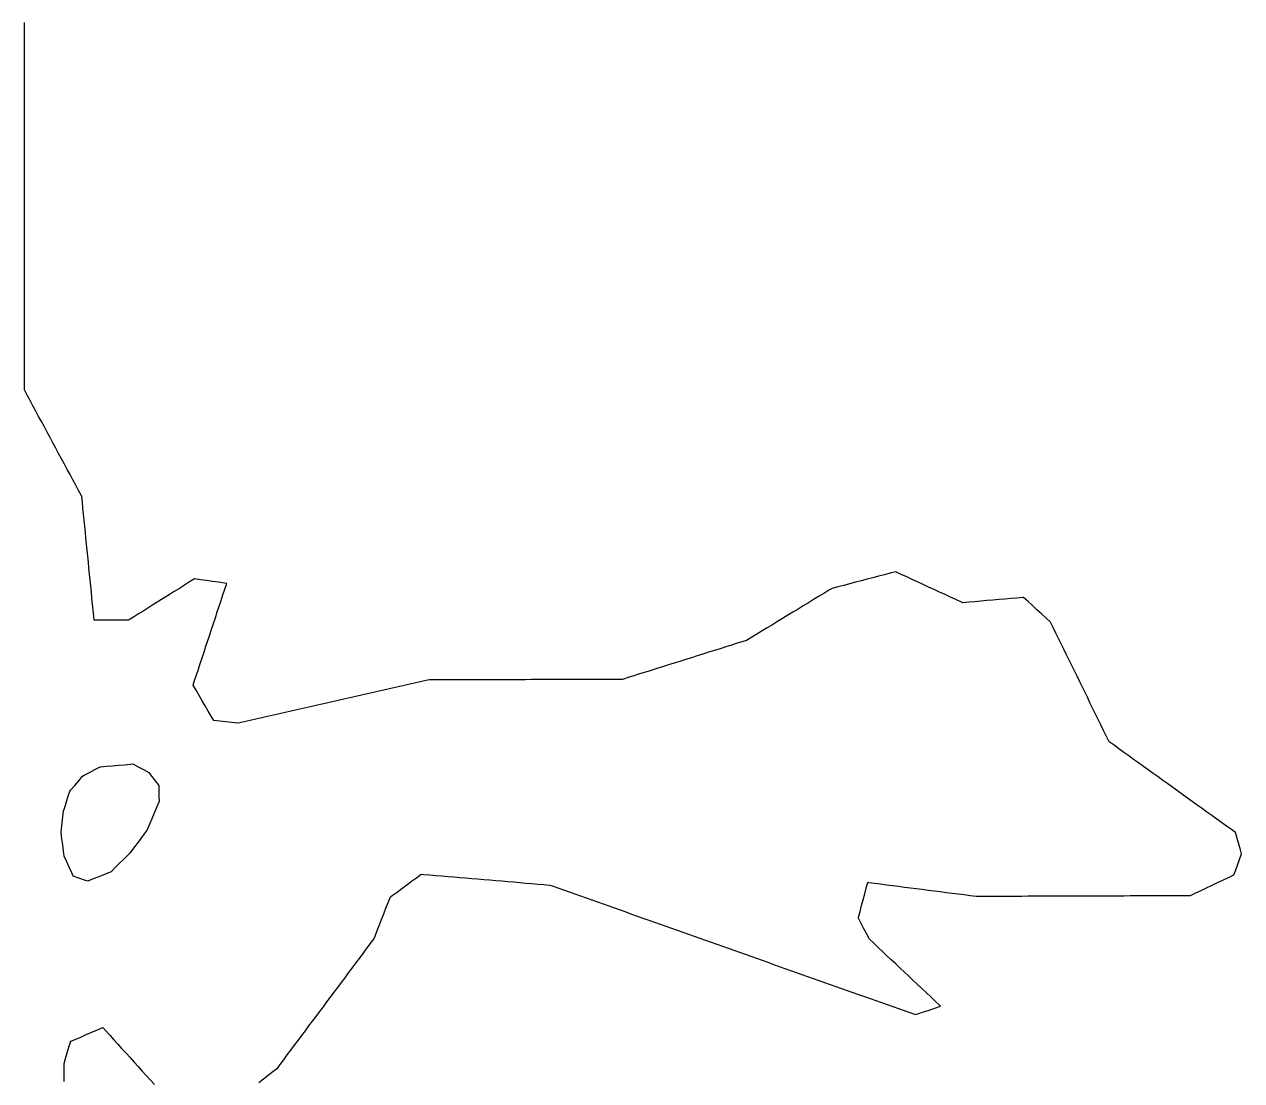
# Model space of a CAD drawing. Header units: millimetres. Extents: x 0 to 2762, y 6 to 2482.
# Drawn here: x 843.3 to 1045.5, y 2071.4 to 2246.8 of the extents above; entities that cross this region are included whole.
import ezdxf

# ---------------------------------------------------------------- set-up
doc = ezdxf.new("R2010")
doc.units = ezdxf.units.MM
for name, color, linetype in [('ALL_HOLES', 1, 'Continuous'), ('ALL_ISLANDS', 7, 'Continuous'), ('OUTLINE_ISLAND_01', 7, 'Continuous'), ('OUTLINE_ISLAND_01_HOLE_144', 1, 'Continuous')]:
    doc.layers.add(name, color=color, linetype=linetype)

msp = doc.modelspace()

# ---------------------------------------------------------------- linework, layer by layer
at = {"layer": 'ALL_HOLES'}
msp.add_lwpolyline([(861.3421, 2123.9607), (862.2259, 2123.4928), (863.1097, 2123.025), (863.9935, 2122.5571), (864.4611, 2121.9465), (865.0691, 2121.1526), (865.6771, 2120.3586), (865.6831, 2119.6878), (865.6919, 2118.6878), (865.7008, 2117.6879), (865.6815, 2117.6415), (865.2966, 2116.7185), (864.9117, 2115.7956), (864.5268, 2114.8726), (864.1419, 2113.9497), (863.757, 2113.0267), (863.2566, 2112.3578), (862.6576, 2111.557), (862.0586, 2110.7562), (861.4597, 2109.9555), (860.8607, 2109.1547), (860.5749, 2108.8726), (859.8633, 2108.17), (859.1517, 2107.4674), (858.4401, 2106.7649), (857.7285, 2106.0623), (857.5646, 2105.9952), (856.6392, 2105.616), (855.7139, 2105.2369), (854.7885, 2104.8578), (853.8632, 2104.4786), (853.3455, 2104.6667), (852.4056, 2105.0083), (851.4658, 2105.3498), (851.2101, 2105.8998), (850.7887, 2106.8067), (850.3673, 2107.7136), (849.9458, 2108.6204), (849.8298, 2109.5524), (849.7063, 2110.5448), (849.5828, 2111.5371), (849.4593, 2112.5295), (849.5302, 2113.1776), (849.6391, 2114.1717), (849.748, 2115.1658), (849.8569, 2116.1598), (849.9824, 2116.5587), (850.2826, 2117.5126), (850.5828, 2118.4665), (850.8829, 2119.4204), (851.0705, 2119.6419), (851.7168, 2120.4051), (852.363, 2121.1682), (853.0092, 2121.9314), (853.2929, 2122.083), (854.1749, 2122.5543), (855.0569, 2123.0256), (855.9389, 2123.4969), (855.9545, 2123.4982), (856.9509, 2123.5837), (857.9472, 2123.6693), (858.9435, 2123.7548), (859.9399, 2123.8403), (860.9362, 2123.9259)], close=True, dxfattribs=at)
at = {"layer": 'ALL_ISLANDS'}
for points in [[(882.2524, 2071.0778), (883.0439, 2071.689), (883.8354, 2072.3002), (884.6269, 2072.9114), (885.4184, 2073.5226), (885.806, 2074.0411), (886.4049, 2074.842), (887.0037, 2075.6429), (887.6025, 2076.4438), (888.2013, 2077.2446), (888.8001, 2078.0455), (889.3989, 2078.8464), (889.9977, 2079.6473), (890.5965, 2080.4482), (891.1953, 2081.2491), (891.7941, 2082.05), (892.3929, 2082.8509), (892.9917, 2083.6518), (893.5906, 2084.4527), (894.1894, 2085.2536), (894.7882, 2086.0545), (895.387, 2086.8554), (895.9858, 2087.6562), (896.5846, 2088.4571), (897.1834, 2089.258), (897.7822, 2090.0589), (898.381, 2090.8598), (898.9798, 2091.6607), (899.5786, 2092.4616), (900.1774, 2093.2625), (900.7763, 2094.0634), (901.3751, 2094.8643), (901.5691, 2095.3611), (901.9329, 2096.2925), (902.2967, 2097.224), (902.6605, 2098.1555), (903.0243, 2099.087), (903.3881, 2100.0184), (903.7519, 2100.9499), (904.1157, 2101.8814), (904.4205, 2102.1049), (905.227, 2102.6962), (906.0335, 2103.2874), (906.8399, 2103.8787), (907.6464, 2104.47), (908.4529, 2105.0612), (909.2594, 2105.6525), (909.6904, 2105.6162), (910.6869, 2105.5324), (911.6834, 2105.4485), (912.6799, 2105.3646), (913.6763, 2105.2808), (914.6728, 2105.1969), (915.6693, 2105.113), (916.6658, 2105.0292), (917.6622, 2104.9453), (918.6587, 2104.8614), (919.6552, 2104.7776), (920.6517, 2104.6937), (921.6482, 2104.6098), (922.6446, 2104.526), (923.6411, 2104.4421), (924.6376, 2104.3582), (925.6341, 2104.2744), (926.6305, 2104.1905), (927.627, 2104.1066), (928.6235, 2104.0228), (929.62, 2103.9389), (930.6164, 2103.855), (930.9909, 2103.7222), (931.9334, 2103.3879), (932.8759, 2103.0537), (933.8184, 2102.7194), (934.7609, 2102.3851), (935.7033, 2102.0509), (936.6458, 2101.7166), (937.5883, 2101.3824), (938.5308, 2101.0481), (939.4733, 2100.7138), (940.4157, 2100.3796), (941.3582, 2100.0453), (942.3007, 2099.7111), (943.2432, 2099.3768), (944.1857, 2099.0425), (945.1281, 2098.7083), (946.0706, 2098.374), (947.0131, 2098.0397), (947.9556, 2097.7055), (948.8981, 2097.3712), (949.8405, 2097.037), (950.783, 2096.7027), (951.7255, 2096.3684), (952.668, 2096.0342), (953.6105, 2095.6999), (954.5529, 2095.3656), (955.4954, 2095.0314), (956.4379, 2094.6971), (957.3804, 2094.3629), (958.3229, 2094.0286), (959.2654, 2093.6943), (960.2078, 2093.3601), (961.1503, 2093.0258), (962.0928, 2092.6916), (963.0353, 2092.3573), (963.9778, 2092.023), (964.9202, 2091.6888), (965.8627, 2091.3545), (966.8052, 2091.0202), (967.7477, 2090.686), (968.6902, 2090.3517), (969.6326, 2090.0175), (970.5751, 2089.6832), (971.5176, 2089.3489), (972.4601, 2089.0147), (973.4026, 2088.6804), (974.345, 2088.3461), (975.2875, 2088.0119), (976.23, 2087.6776), (977.1725, 2087.3434), (978.115, 2087.0091), (979.0574, 2086.6748), (979.9999, 2086.3406), (980.9424, 2086.0063), (981.8849, 2085.6721), (982.8274, 2085.3378), (983.7698, 2085.0035), (984.7123, 2084.6693), (985.6548, 2084.335), (986.5973, 2084.0007), (987.5398, 2083.6665), (988.4822, 2083.3322), (989.4247, 2082.998), (990.3672, 2082.6637), (991.3097, 2082.3294), (991.7105, 2082.4645), (992.6581, 2082.7838), (993.6058, 2083.1031), (994.5534, 2083.4224), (995.5011, 2083.7417), (995.3257, 2083.9065), (994.5969, 2084.5912), (993.8682, 2085.276), (993.1394, 2085.9607), (992.4106, 2086.6455), (991.6818, 2087.3302), (990.9531, 2088.015), (990.2243, 2088.6997), (989.4955, 2089.3845), (988.7667, 2090.0692), (988.0379, 2090.754), (987.3092, 2091.4387), (986.5804, 2092.1235), (985.8516, 2092.8082), (985.1228, 2093.493), (984.3941, 2094.1778), (983.6653, 2094.8625), (983.2273, 2095.6966), (982.7624, 2096.5819), (982.2976, 2097.4673), (981.8327, 2098.3527), (981.872, 2098.5019), (982.1268, 2099.4689), (982.3815, 2100.4359), (982.6363, 2101.4029), (982.8911, 2102.3699), (983.1458, 2103.3369), (983.4006, 2104.3039), (983.5265, 2104.2878), (984.5184, 2104.161), (985.5104, 2104.0342), (986.5023, 2103.9074), (987.4942, 2103.7807), (988.4861, 2103.6539), (989.4781, 2103.5271), (990.47, 2103.4003), (991.4619, 2103.2735), (992.4539, 2103.1467), (993.4458, 2103.0199), (994.4377, 2102.8932), (995.4297, 2102.7664), (996.4216, 2102.6396), (997.4135, 2102.5128), (998.4055, 2102.386), (999.3974, 2102.2592), (1000.3893, 2102.1325), (1001.3812, 2102.0057), (1001.9957, 2102.0077), (1002.9957, 2102.0111), (1003.9957, 2102.0144), (1004.9957, 2102.0177), (1005.9957, 2102.0211), (1006.9957, 2102.0244), (1007.9957, 2102.0278), (1008.9956, 2102.0311), (1009.9956, 2102.0344), (1010.9956, 2102.0378), (1011.9956, 2102.0411), (1012.9956, 2102.0445), (1013.9956, 2102.0478), (1014.9956, 2102.0512), (1015.9956, 2102.0545), (1016.9956, 2102.0578), (1017.9956, 2102.0612), (1018.9956, 2102.0645), (1019.9956, 2102.0679), (1020.9956, 2102.0712), (1021.9956, 2102.0745), (1022.9956, 2102.0779), (1023.9956, 2102.0812), (1024.9956, 2102.0846), (1025.9955, 2102.0879), (1026.9955, 2102.0912), (1027.9955, 2102.0946), (1028.9955, 2102.0979), (1029.9955, 2102.1013), (1030.9955, 2102.1046), (1031.9955, 2102.1079), (1032.9955, 2102.1113), (1033.9955, 2102.1146), (1034.9955, 2102.118), (1035.9955, 2102.1213), (1036.9955, 2102.1246), (1037.8613, 2102.5356), (1038.7648, 2102.9644), (1039.6682, 2103.3932), (1040.5716, 2103.822), (1041.475, 2104.2507), (1042.3784, 2104.6795), (1043.2818, 2105.1083), (1044.1852, 2105.5371), (1044.4404, 2106.2228), (1044.7892, 2107.16), (1045.1381, 2108.0971), (1045.4869, 2109.0343), (1045.3023, 2109.6742), (1045.0252, 2110.6351), (1044.7481, 2111.5959), (1044.4709, 2112.5567), (1043.7857, 2113.0492), (1042.9736, 2113.6328), (1042.1616, 2114.2164), (1041.3495, 2114.8), (1040.5375, 2115.3836), (1039.7255, 2115.9671), (1038.9134, 2116.5507), (1038.1014, 2117.1343), (1037.2893, 2117.7179), (1036.4773, 2118.3015), (1035.6652, 2118.8851), (1034.8532, 2119.4687), (1034.0411, 2120.0523), (1033.2291, 2120.6359), (1032.417, 2121.2195), (1031.605, 2121.8031), (1030.7929, 2122.3867), (1029.9809, 2122.9703), (1029.1689, 2123.5539), (1028.3568, 2124.1375), (1027.5448, 2124.7211), (1026.7327, 2125.3047), (1025.9207, 2125.8882), (1025.1086, 2126.4718), (1024.2966, 2127.0554), (1023.4845, 2127.639), (1023.4373, 2127.7355), (1022.9973, 2128.6335), (1022.5573, 2129.5315), (1022.1173, 2130.4295), (1021.6773, 2131.3275), (1021.2373, 2132.2255), (1020.7974, 2133.1235), (1020.3574, 2134.0215), (1019.9174, 2134.9195), (1019.4774, 2135.8175), (1019.0374, 2136.7155), (1018.5974, 2137.6135), (1018.1574, 2138.5115), (1017.7174, 2139.4095), (1017.2774, 2140.3075), (1016.8375, 2141.2055), (1016.3975, 2142.1035), (1015.9575, 2143.0015), (1015.5175, 2143.8995), (1015.0775, 2144.7975), (1014.6375, 2145.6955), (1014.1975, 2146.5935), (1013.7575, 2147.4915), (1013.6974, 2147.5468), (1012.9607, 2148.223), (1012.224, 2148.8992), (1011.4873, 2149.5754), (1010.7505, 2150.2517), (1010.0138, 2150.9279), (1009.2771, 2151.6041), (1009.1285, 2151.5913), (1008.1322, 2151.5055), (1007.1359, 2151.4197), (1006.1396, 2151.3339), (1005.1432, 2151.2481), (1004.1469, 2151.1623), (1003.1506, 2151.0765), (1002.1543, 2150.9907), (1001.158, 2150.9049), (1000.1617, 2150.8191), (999.1654, 2150.7333), (998.9509, 2150.832), (998.0424, 2151.2499), (997.1339, 2151.6679), (996.2255, 2152.0858), (995.317, 2152.5038), (994.4085, 2152.9218), (993.5001, 2153.3397), (992.5916, 2153.7577), (991.6831, 2154.1756), (990.7747, 2154.5936), (989.8662, 2155.0116), (988.9577, 2155.4295), (988.0493, 2155.8475), (987.1438, 2155.6142), (986.1754, 2155.3647), (985.207, 2155.1152), (984.2387, 2154.8657), (983.2703, 2154.6162), (982.3019, 2154.3667), (981.3335, 2154.1172), (980.3652, 2153.8677), (979.3968, 2153.6182), (978.4284, 2153.3687), (977.4601, 2153.1192), (976.948, 2152.8072), (976.0941, 2152.2868), (975.2402, 2151.7664), (974.3862, 2151.246), (973.5323, 2150.7256), (972.6784, 2150.2053), (971.8244, 2149.6849), (970.9705, 2149.1645), (970.1166, 2148.6441), (969.2626, 2148.1238), (968.4087, 2147.6034), (967.5547, 2147.083), (966.7008, 2146.5626), (965.8469, 2146.0422), (964.9929, 2145.5219), (964.139, 2145.0015), (963.2851, 2144.4811), (962.6909, 2144.2945), (961.7368, 2143.9949), (960.7828, 2143.6953), (959.8287, 2143.3957), (958.8746, 2143.0962), (957.9206, 2142.7966), (956.9665, 2142.497), (956.0124, 2142.1974), (955.0584, 2141.8978), (954.1043, 2141.5982), (953.1502, 2141.2986), (952.1962, 2140.999), (951.2421, 2140.6994), (950.288, 2140.3998), (949.334, 2140.1002), (948.3799, 2139.8006), (947.4258, 2139.501), (946.4718, 2139.2014), (945.5177, 2138.9018), (944.5636, 2138.6022), (943.6096, 2138.3026), (942.6555, 2138.003), (942.5533, 2138.0027), (941.5533, 2137.9996), (940.5533, 2137.9965), (939.5533, 2137.9934), (938.5533, 2137.9903), (937.5533, 2137.9872), (936.5533, 2137.9841), (935.5533, 2137.981), (934.5533, 2137.978), (933.5533, 2137.9749), (932.5533, 2137.9718), (931.5533, 2137.9687), (930.5533, 2137.9656), (929.5533, 2137.9625), (928.5533, 2137.9594), (927.5534, 2137.9563), (926.5534, 2137.9532), (925.5534, 2137.9501), (924.5534, 2137.947), (923.5534, 2137.9439), (922.5534, 2137.9408), (921.5534, 2137.9377), (920.5534, 2137.9346), (919.5534, 2137.9315), (918.5534, 2137.9284), (917.5534, 2137.9253), (916.5534, 2137.9222), (915.5534, 2137.9191), (914.5534, 2137.916), (913.5534, 2137.9129), (912.5534, 2137.9098), (911.5534, 2137.9067), (910.5534, 2137.9036), (910.0663, 2137.7931), (909.0911, 2137.5718), (908.1159, 2137.3506), (907.1407, 2137.1293), (906.1654, 2136.9081), (905.1902, 2136.6868), (904.215, 2136.4656), (903.2398, 2136.2443), (902.2646, 2136.0231), (901.2894, 2135.8018), (900.3141, 2135.5806), (899.3389, 2135.3593), (898.3637, 2135.1381), (897.3885, 2134.9168), (896.4133, 2134.6956), (895.4381, 2134.4743), (894.4628, 2134.2531), (893.4876, 2134.0318), (892.5124, 2133.8106), (891.5372, 2133.5893), (890.562, 2133.3681), (889.5868, 2133.1468), (888.6115, 2132.9256), (887.6363, 2132.7043), (886.6611, 2132.4831), (885.6859, 2132.2618), (884.7107, 2132.0405), (883.7355, 2131.8193), (882.7602, 2131.598), (881.785, 2131.3768), (880.8098, 2131.1555), (879.8346, 2130.9343), (878.8594, 2130.713), (878.7709, 2130.7228), (877.777, 2130.8329), (876.783, 2130.9429), (875.7891, 2131.053), (874.7952, 2131.163), (874.3841, 2131.867), (873.8798, 2132.7306), (873.3755, 2133.5941), (872.8713, 2134.4577), (872.367, 2135.3212), (871.8627, 2136.1847), (871.3585, 2137.0483), (871.6059, 2137.7978), (871.9195, 2138.7474), (872.233, 2139.6969), (872.5466, 2140.6465), (872.8601, 2141.5961), (873.1737, 2142.5457), (873.4872, 2143.4952), (873.8007, 2144.4448), (874.1143, 2145.3944), (874.4278, 2146.344), (874.7414, 2147.2935), (875.0549, 2148.2431), (875.3685, 2149.1927), (875.682, 2150.1423), (875.9955, 2151.0918), (876.3091, 2152.0414), (876.6226, 2152.991), (876.9362, 2153.9406), (876.5617, 2153.9937), (875.5716, 2154.1341), (874.5815, 2154.2745), (873.5914, 2154.4149), (872.6013, 2154.5553), (871.6112, 2154.6957), (870.7831, 2154.1778), (869.9352, 2153.6477), (869.0873, 2153.1175), (868.2394, 2152.5873), (867.3915, 2152.0571), (866.5436, 2151.5269), (865.6957, 2150.9967), (864.8479, 2150.4666), (864, 2149.9364), (863.1521, 2149.4062), (862.3042, 2148.876), (861.4563, 2148.3458), (860.6084, 2147.8157), (859.9318, 2147.8153), (858.9318, 2147.8147), (857.9318, 2147.8141), (856.9318, 2147.8135), (855.9318, 2147.813), (854.9318, 2147.8124), (854.8628, 2148.5004), (854.763, 2149.4954), (854.6633, 2150.4904), (854.5635, 2151.4854), (854.4637, 2152.4805), (854.3639, 2153.4755), (854.2641, 2154.4705), (854.1643, 2155.4655), (854.0645, 2156.4605), (853.9647, 2157.4555), (853.865, 2158.4505), (853.7652, 2159.4455), (853.6654, 2160.4405), (853.5656, 2161.4355), (853.4658, 2162.4305), (853.366, 2163.4255), (853.2662, 2164.4206), (853.1664, 2165.4156), (853.0666, 2166.4106), (852.9669, 2167.4056), (852.8671, 2168.4006), (852.8273, 2168.4744), (852.3526, 2169.3546), (851.878, 2170.2348), (851.4034, 2171.115), (850.9288, 2171.9952), (850.4542, 2172.8754), (849.9796, 2173.7556), (849.5049, 2174.6358), (849.0303, 2175.516), (848.5557, 2176.3962), (848.0811, 2177.2764), (847.6065, 2178.1566), (847.1319, 2179.0367), (846.6573, 2179.9169), (846.1826, 2180.7971), (845.708, 2181.6773), (845.2334, 2182.5575), (844.7588, 2183.4377), (844.2842, 2184.3179), (843.8096, 2185.1981), (843.3349, 2186.0783), (843.335, 2186.0892), (843.3355, 2187.0892), (843.336, 2188.0892), (843.3366, 2189.0892), (843.3371, 2190.0892), (843.3376, 2191.0892), (843.3382, 2192.0892), (843.3387, 2193.0892), (843.3392, 2194.0892), (843.3398, 2195.0892), (843.3403, 2196.0892), (843.3408, 2197.0892), (843.3414, 2198.0892), (843.3419, 2199.0892), (843.3425, 2200.0892), (843.343, 2201.0892), (843.3435, 2202.0892), (843.3441, 2203.0892), (843.3446, 2204.0892), (843.3451, 2205.0892), (843.3457, 2206.0892), (843.3462, 2207.0892), (843.3467, 2208.0892), (843.3473, 2209.0892), (843.3478, 2210.0892), (843.3484, 2211.0892), (843.3489, 2212.0892), (843.3494, 2213.0892), (843.35, 2214.0892), (843.3505, 2215.0892), (843.351, 2216.0892), (843.3516, 2217.0892), (843.3521, 2218.0892), (843.3526, 2219.0892), (843.3532, 2220.0892), (843.3537, 2221.0892), (843.3542, 2222.0892), (843.3548, 2223.0892), (843.3553, 2224.0892), (843.3559, 2225.0892), (843.3564, 2226.0892), (843.3569, 2227.0892), (843.3575, 2228.0892), (843.358, 2229.0892), (843.3585, 2230.0892), (843.3591, 2231.0892), (843.3596, 2232.0892), (843.3601, 2233.0892), (843.3607, 2234.0892), (843.3612, 2235.0892), (843.3618, 2236.0892), (843.3623, 2237.0892), (843.3628, 2238.0892), (843.3634, 2239.0892), (843.3639, 2240.0892), (843.3644, 2241.0892), (843.365, 2242.0892), (843.3655, 2243.0892), (843.366, 2244.0892), (843.3666, 2245.0892), (843.3671, 2246.0892), (843.3676, 2247.0892)], [(849.9207, 2071.2467), (849.9206, 2072.2467), (849.9204, 2073.2467), (849.9202, 2074.2467), (850.1641, 2075.0472), (850.4556, 2076.0038), (850.7471, 2076.9603), (851.0386, 2077.9169), (851.778, 2078.2301), (852.6988, 2078.6201), (853.6197, 2079.0101), (854.5405, 2079.4001), (855.4613, 2079.7901), (856.3821, 2080.1801), (856.8662, 2079.6456), (857.5375, 2078.9044), (858.2088, 2078.1632), (858.8801, 2077.422), (859.5514, 2076.6808), (860.2226, 2075.9397), (860.8939, 2075.1985), (861.5652, 2074.4573), (862.2365, 2073.7161), (862.9078, 2072.9749), (863.5791, 2072.2337), (864.2504, 2071.4925), (864.9217, 2070.7513)]]:
    msp.add_lwpolyline(points, dxfattribs=at)
at = {"layer": 'OUTLINE_ISLAND_01'}
for points in [[(882.2524, 2071.0778), (883.0439, 2071.689), (883.8354, 2072.3002), (884.6269, 2072.9114), (885.4184, 2073.5226), (885.806, 2074.0411), (886.4049, 2074.842), (887.0037, 2075.6429), (887.6025, 2076.4438), (888.2013, 2077.2446), (888.8001, 2078.0455), (889.3989, 2078.8464), (889.9977, 2079.6473), (890.5965, 2080.4482), (891.1953, 2081.2491), (891.7941, 2082.05), (892.3929, 2082.8509), (892.9917, 2083.6518), (893.5906, 2084.4527), (894.1894, 2085.2536), (894.7882, 2086.0545), (895.387, 2086.8554), (895.9858, 2087.6562), (896.5846, 2088.4571), (897.1834, 2089.258), (897.7822, 2090.0589), (898.381, 2090.8598), (898.9798, 2091.6607), (899.5786, 2092.4616), (900.1774, 2093.2625), (900.7763, 2094.0634), (901.3751, 2094.8643), (901.5691, 2095.3611), (901.9329, 2096.2925), (902.2967, 2097.224), (902.6605, 2098.1555), (903.0243, 2099.087), (903.3881, 2100.0184), (903.7519, 2100.9499), (904.1157, 2101.8814), (904.4205, 2102.1049), (905.227, 2102.6962), (906.0335, 2103.2874), (906.8399, 2103.8787), (907.6464, 2104.47), (908.4529, 2105.0612), (909.2594, 2105.6525), (909.6904, 2105.6162), (910.6869, 2105.5324), (911.6834, 2105.4485), (912.6799, 2105.3646), (913.6763, 2105.2808), (914.6728, 2105.1969), (915.6693, 2105.113), (916.6658, 2105.0292), (917.6622, 2104.9453), (918.6587, 2104.8614), (919.6552, 2104.7776), (920.6517, 2104.6937), (921.6482, 2104.6098), (922.6446, 2104.526), (923.6411, 2104.4421), (924.6376, 2104.3582), (925.6341, 2104.2744), (926.6305, 2104.1905), (927.627, 2104.1066), (928.6235, 2104.0228), (929.62, 2103.9389), (930.6164, 2103.855), (930.9909, 2103.7222), (931.9334, 2103.3879), (932.8759, 2103.0537), (933.8184, 2102.7194), (934.7609, 2102.3851), (935.7033, 2102.0509), (936.6458, 2101.7166), (937.5883, 2101.3824), (938.5308, 2101.0481), (939.4733, 2100.7138), (940.4157, 2100.3796), (941.3582, 2100.0453), (942.3007, 2099.7111), (943.2432, 2099.3768), (944.1857, 2099.0425), (945.1281, 2098.7083), (946.0706, 2098.374), (947.0131, 2098.0397), (947.9556, 2097.7055), (948.8981, 2097.3712), (949.8405, 2097.037), (950.783, 2096.7027), (951.7255, 2096.3684), (952.668, 2096.0342), (953.6105, 2095.6999), (954.5529, 2095.3656), (955.4954, 2095.0314), (956.4379, 2094.6971), (957.3804, 2094.3629), (958.3229, 2094.0286), (959.2654, 2093.6943), (960.2078, 2093.3601), (961.1503, 2093.0258), (962.0928, 2092.6916), (963.0353, 2092.3573), (963.9778, 2092.023), (964.9202, 2091.6888), (965.8627, 2091.3545), (966.8052, 2091.0202), (967.7477, 2090.686), (968.6902, 2090.3517), (969.6326, 2090.0175), (970.5751, 2089.6832), (971.5176, 2089.3489), (972.4601, 2089.0147), (973.4026, 2088.6804), (974.345, 2088.3461), (975.2875, 2088.0119), (976.23, 2087.6776), (977.1725, 2087.3434), (978.115, 2087.0091), (979.0574, 2086.6748), (979.9999, 2086.3406), (980.9424, 2086.0063), (981.8849, 2085.6721), (982.8274, 2085.3378), (983.7698, 2085.0035), (984.7123, 2084.6693), (985.6548, 2084.335), (986.5973, 2084.0007), (987.5398, 2083.6665), (988.4822, 2083.3322), (989.4247, 2082.998), (990.3672, 2082.6637), (991.3097, 2082.3294), (991.7105, 2082.4645), (992.6581, 2082.7838), (993.6058, 2083.1031), (994.5534, 2083.4224), (995.5011, 2083.7417), (995.3257, 2083.9065), (994.5969, 2084.5912), (993.8682, 2085.276), (993.1394, 2085.9607), (992.4106, 2086.6455), (991.6818, 2087.3302), (990.9531, 2088.015), (990.2243, 2088.6997), (989.4955, 2089.3845), (988.7667, 2090.0692), (988.0379, 2090.754), (987.3092, 2091.4387), (986.5804, 2092.1235), (985.8516, 2092.8082), (985.1228, 2093.493), (984.3941, 2094.1778), (983.6653, 2094.8625), (983.2273, 2095.6966), (982.7624, 2096.5819), (982.2976, 2097.4673), (981.8327, 2098.3527), (981.872, 2098.5019), (982.1268, 2099.4689), (982.3815, 2100.4359), (982.6363, 2101.4029), (982.8911, 2102.3699), (983.1458, 2103.3369), (983.4006, 2104.3039), (983.5265, 2104.2878), (984.5184, 2104.161), (985.5104, 2104.0342), (986.5023, 2103.9074), (987.4942, 2103.7807), (988.4861, 2103.6539), (989.4781, 2103.5271), (990.47, 2103.4003), (991.4619, 2103.2735), (992.4539, 2103.1467), (993.4458, 2103.0199), (994.4377, 2102.8932), (995.4297, 2102.7664), (996.4216, 2102.6396), (997.4135, 2102.5128), (998.4055, 2102.386), (999.3974, 2102.2592), (1000.3893, 2102.1325), (1001.3812, 2102.0057), (1001.9957, 2102.0077), (1002.9957, 2102.0111), (1003.9957, 2102.0144), (1004.9957, 2102.0177), (1005.9957, 2102.0211), (1006.9957, 2102.0244), (1007.9957, 2102.0278), (1008.9956, 2102.0311), (1009.9956, 2102.0344), (1010.9956, 2102.0378), (1011.9956, 2102.0411), (1012.9956, 2102.0445), (1013.9956, 2102.0478), (1014.9956, 2102.0512), (1015.9956, 2102.0545), (1016.9956, 2102.0578), (1017.9956, 2102.0612), (1018.9956, 2102.0645), (1019.9956, 2102.0679), (1020.9956, 2102.0712), (1021.9956, 2102.0745), (1022.9956, 2102.0779), (1023.9956, 2102.0812), (1024.9956, 2102.0846), (1025.9955, 2102.0879), (1026.9955, 2102.0912), (1027.9955, 2102.0946), (1028.9955, 2102.0979), (1029.9955, 2102.1013), (1030.9955, 2102.1046), (1031.9955, 2102.1079), (1032.9955, 2102.1113), (1033.9955, 2102.1146), (1034.9955, 2102.118), (1035.9955, 2102.1213), (1036.9955, 2102.1246), (1037.8613, 2102.5356), (1038.7648, 2102.9644), (1039.6682, 2103.3932), (1040.5716, 2103.822), (1041.475, 2104.2507), (1042.3784, 2104.6795), (1043.2818, 2105.1083), (1044.1852, 2105.5371), (1044.4404, 2106.2228), (1044.7892, 2107.16), (1045.1381, 2108.0971), (1045.4869, 2109.0343), (1045.3023, 2109.6742), (1045.0252, 2110.6351), (1044.7481, 2111.5959), (1044.4709, 2112.5567), (1043.7857, 2113.0492), (1042.9736, 2113.6328), (1042.1616, 2114.2164), (1041.3495, 2114.8), (1040.5375, 2115.3836), (1039.7255, 2115.9671), (1038.9134, 2116.5507), (1038.1014, 2117.1343), (1037.2893, 2117.7179), (1036.4773, 2118.3015), (1035.6652, 2118.8851), (1034.8532, 2119.4687), (1034.0411, 2120.0523), (1033.2291, 2120.6359), (1032.417, 2121.2195), (1031.605, 2121.8031), (1030.7929, 2122.3867), (1029.9809, 2122.9703), (1029.1689, 2123.5539), (1028.3568, 2124.1375), (1027.5448, 2124.7211), (1026.7327, 2125.3047), (1025.9207, 2125.8882), (1025.1086, 2126.4718), (1024.2966, 2127.0554), (1023.4845, 2127.639), (1023.4373, 2127.7355), (1022.9973, 2128.6335), (1022.5573, 2129.5315), (1022.1173, 2130.4295), (1021.6773, 2131.3275), (1021.2373, 2132.2255), (1020.7974, 2133.1235), (1020.3574, 2134.0215), (1019.9174, 2134.9195), (1019.4774, 2135.8175), (1019.0374, 2136.7155), (1018.5974, 2137.6135), (1018.1574, 2138.5115), (1017.7174, 2139.4095), (1017.2774, 2140.3075), (1016.8375, 2141.2055), (1016.3975, 2142.1035), (1015.9575, 2143.0015), (1015.5175, 2143.8995), (1015.0775, 2144.7975), (1014.6375, 2145.6955), (1014.1975, 2146.5935), (1013.7575, 2147.4915), (1013.6974, 2147.5468), (1012.9607, 2148.223), (1012.224, 2148.8992), (1011.4873, 2149.5754), (1010.7505, 2150.2517), (1010.0138, 2150.9279), (1009.2771, 2151.6041), (1009.1285, 2151.5913), (1008.1322, 2151.5055), (1007.1359, 2151.4197), (1006.1396, 2151.3339), (1005.1432, 2151.2481), (1004.1469, 2151.1623), (1003.1506, 2151.0765), (1002.1543, 2150.9907), (1001.158, 2150.9049), (1000.1617, 2150.8191), (999.1654, 2150.7333), (998.9509, 2150.832), (998.0424, 2151.2499), (997.1339, 2151.6679), (996.2255, 2152.0858), (995.317, 2152.5038), (994.4085, 2152.9218), (993.5001, 2153.3397), (992.5916, 2153.7577), (991.6831, 2154.1756), (990.7747, 2154.5936), (989.8662, 2155.0116), (988.9577, 2155.4295), (988.0493, 2155.8475), (987.1438, 2155.6142), (986.1754, 2155.3647), (985.207, 2155.1152), (984.2387, 2154.8657), (983.2703, 2154.6162), (982.3019, 2154.3667), (981.3335, 2154.1172), (980.3652, 2153.8677), (979.3968, 2153.6182), (978.4284, 2153.3687), (977.4601, 2153.1192), (976.948, 2152.8072), (976.0941, 2152.2868), (975.2402, 2151.7664), (974.3862, 2151.246), (973.5323, 2150.7256), (972.6784, 2150.2053), (971.8244, 2149.6849), (970.9705, 2149.1645), (970.1166, 2148.6441), (969.2626, 2148.1238), (968.4087, 2147.6034), (967.5547, 2147.083), (966.7008, 2146.5626), (965.8469, 2146.0422), (964.9929, 2145.5219), (964.139, 2145.0015), (963.2851, 2144.4811), (962.6909, 2144.2945), (961.7368, 2143.9949), (960.7828, 2143.6953), (959.8287, 2143.3957), (958.8746, 2143.0962), (957.9206, 2142.7966), (956.9665, 2142.497), (956.0124, 2142.1974), (955.0584, 2141.8978), (954.1043, 2141.5982), (953.1502, 2141.2986), (952.1962, 2140.999), (951.2421, 2140.6994), (950.288, 2140.3998), (949.334, 2140.1002), (948.3799, 2139.8006), (947.4258, 2139.501), (946.4718, 2139.2014), (945.5177, 2138.9018), (944.5636, 2138.6022), (943.6096, 2138.3026), (942.6555, 2138.003), (942.5533, 2138.0027), (941.5533, 2137.9996), (940.5533, 2137.9965), (939.5533, 2137.9934), (938.5533, 2137.9903), (937.5533, 2137.9872), (936.5533, 2137.9841), (935.5533, 2137.981), (934.5533, 2137.978), (933.5533, 2137.9749), (932.5533, 2137.9718), (931.5533, 2137.9687), (930.5533, 2137.9656), (929.5533, 2137.9625), (928.5533, 2137.9594), (927.5534, 2137.9563), (926.5534, 2137.9532), (925.5534, 2137.9501), (924.5534, 2137.947), (923.5534, 2137.9439), (922.5534, 2137.9408), (921.5534, 2137.9377), (920.5534, 2137.9346), (919.5534, 2137.9315), (918.5534, 2137.9284), (917.5534, 2137.9253), (916.5534, 2137.9222), (915.5534, 2137.9191), (914.5534, 2137.916), (913.5534, 2137.9129), (912.5534, 2137.9098), (911.5534, 2137.9067), (910.5534, 2137.9036), (910.0663, 2137.7931), (909.0911, 2137.5718), (908.1159, 2137.3506), (907.1407, 2137.1293), (906.1654, 2136.9081), (905.1902, 2136.6868), (904.215, 2136.4656), (903.2398, 2136.2443), (902.2646, 2136.0231), (901.2894, 2135.8018), (900.3141, 2135.5806), (899.3389, 2135.3593), (898.3637, 2135.1381), (897.3885, 2134.9168), (896.4133, 2134.6956), (895.4381, 2134.4743), (894.4628, 2134.2531), (893.4876, 2134.0318), (892.5124, 2133.8106), (891.5372, 2133.5893), (890.562, 2133.3681), (889.5868, 2133.1468), (888.6115, 2132.9256), (887.6363, 2132.7043), (886.6611, 2132.4831), (885.6859, 2132.2618), (884.7107, 2132.0405), (883.7355, 2131.8193), (882.7602, 2131.598), (881.785, 2131.3768), (880.8098, 2131.1555), (879.8346, 2130.9343), (878.8594, 2130.713), (878.7709, 2130.7228), (877.777, 2130.8329), (876.783, 2130.9429), (875.7891, 2131.053), (874.7952, 2131.163), (874.3841, 2131.867), (873.8798, 2132.7306), (873.3755, 2133.5941), (872.8713, 2134.4577), (872.367, 2135.3212), (871.8627, 2136.1847), (871.3585, 2137.0483), (871.6059, 2137.7978), (871.9195, 2138.7474), (872.233, 2139.6969), (872.5466, 2140.6465), (872.8601, 2141.5961), (873.1737, 2142.5457), (873.4872, 2143.4952), (873.8007, 2144.4448), (874.1143, 2145.3944), (874.4278, 2146.344), (874.7414, 2147.2935), (875.0549, 2148.2431), (875.3685, 2149.1927), (875.682, 2150.1423), (875.9955, 2151.0918), (876.3091, 2152.0414), (876.6226, 2152.991), (876.9362, 2153.9406), (876.5617, 2153.9937), (875.5716, 2154.1341), (874.5815, 2154.2745), (873.5914, 2154.4149), (872.6013, 2154.5553), (871.6112, 2154.6957), (870.7831, 2154.1778), (869.9352, 2153.6477), (869.0873, 2153.1175), (868.2394, 2152.5873), (867.3915, 2152.0571), (866.5436, 2151.5269), (865.6957, 2150.9967), (864.8479, 2150.4666), (864, 2149.9364), (863.1521, 2149.4062), (862.3042, 2148.876), (861.4563, 2148.3458), (860.6084, 2147.8157), (859.9318, 2147.8153), (858.9318, 2147.8147), (857.9318, 2147.8141), (856.9318, 2147.8135), (855.9318, 2147.813), (854.9318, 2147.8124), (854.8628, 2148.5004), (854.763, 2149.4954), (854.6633, 2150.4904), (854.5635, 2151.4854), (854.4637, 2152.4805), (854.3639, 2153.4755), (854.2641, 2154.4705), (854.1643, 2155.4655), (854.0645, 2156.4605), (853.9647, 2157.4555), (853.865, 2158.4505), (853.7652, 2159.4455), (853.6654, 2160.4405), (853.5656, 2161.4355), (853.4658, 2162.4305), (853.366, 2163.4255), (853.2662, 2164.4206), (853.1664, 2165.4156), (853.0666, 2166.4106), (852.9669, 2167.4056), (852.8671, 2168.4006), (852.8273, 2168.4744), (852.3526, 2169.3546), (851.878, 2170.2348), (851.4034, 2171.115), (850.9288, 2171.9952), (850.4542, 2172.8754), (849.9796, 2173.7556), (849.5049, 2174.6358), (849.0303, 2175.516), (848.5557, 2176.3962), (848.0811, 2177.2764), (847.6065, 2178.1566), (847.1319, 2179.0367), (846.6573, 2179.9169), (846.1826, 2180.7971), (845.708, 2181.6773), (845.2334, 2182.5575), (844.7588, 2183.4377), (844.2842, 2184.3179), (843.8096, 2185.1981), (843.3349, 2186.0783), (843.335, 2186.0892), (843.3355, 2187.0892), (843.336, 2188.0892), (843.3366, 2189.0892), (843.3371, 2190.0892), (843.3376, 2191.0892), (843.3382, 2192.0892), (843.3387, 2193.0892), (843.3392, 2194.0892), (843.3398, 2195.0892), (843.3403, 2196.0892), (843.3408, 2197.0892), (843.3414, 2198.0892), (843.3419, 2199.0892), (843.3425, 2200.0892), (843.343, 2201.0892), (843.3435, 2202.0892), (843.3441, 2203.0892), (843.3446, 2204.0892), (843.3451, 2205.0892), (843.3457, 2206.0892), (843.3462, 2207.0892), (843.3467, 2208.0892), (843.3473, 2209.0892), (843.3478, 2210.0892), (843.3484, 2211.0892), (843.3489, 2212.0892), (843.3494, 2213.0892), (843.35, 2214.0892), (843.3505, 2215.0892), (843.351, 2216.0892), (843.3516, 2217.0892), (843.3521, 2218.0892), (843.3526, 2219.0892), (843.3532, 2220.0892), (843.3537, 2221.0892), (843.3542, 2222.0892), (843.3548, 2223.0892), (843.3553, 2224.0892), (843.3559, 2225.0892), (843.3564, 2226.0892), (843.3569, 2227.0892), (843.3575, 2228.0892), (843.358, 2229.0892), (843.3585, 2230.0892), (843.3591, 2231.0892), (843.3596, 2232.0892), (843.3601, 2233.0892), (843.3607, 2234.0892), (843.3612, 2235.0892), (843.3618, 2236.0892), (843.3623, 2237.0892), (843.3628, 2238.0892), (843.3634, 2239.0892), (843.3639, 2240.0892), (843.3644, 2241.0892), (843.365, 2242.0892), (843.3655, 2243.0892), (843.366, 2244.0892), (843.3666, 2245.0892), (843.3671, 2246.0892), (843.3676, 2247.0892)], [(849.9207, 2071.2467), (849.9206, 2072.2467), (849.9204, 2073.2467), (849.9202, 2074.2467), (850.1641, 2075.0472), (850.4556, 2076.0038), (850.7471, 2076.9603), (851.0386, 2077.9169), (851.778, 2078.2301), (852.6988, 2078.6201), (853.6197, 2079.0101), (854.5405, 2079.4001), (855.4613, 2079.7901), (856.3821, 2080.1801), (856.8662, 2079.6456), (857.5375, 2078.9044), (858.2088, 2078.1632), (858.8801, 2077.422), (859.5514, 2076.6808), (860.2226, 2075.9397), (860.8939, 2075.1985), (861.5652, 2074.4573), (862.2365, 2073.7161), (862.9078, 2072.9749), (863.5791, 2072.2337), (864.2504, 2071.4925), (864.9217, 2070.7513)]]:
    msp.add_lwpolyline(points, dxfattribs=at)
at = {"layer": 'OUTLINE_ISLAND_01_HOLE_144'}
msp.add_lwpolyline([(861.3421, 2123.9607), (862.2259, 2123.4928), (863.1097, 2123.025), (863.9935, 2122.5571), (864.4611, 2121.9465), (865.0691, 2121.1526), (865.6771, 2120.3586), (865.6831, 2119.6878), (865.6919, 2118.6878), (865.7008, 2117.6879), (865.6815, 2117.6415), (865.2966, 2116.7185), (864.9117, 2115.7956), (864.5268, 2114.8726), (864.1419, 2113.9497), (863.757, 2113.0267), (863.2566, 2112.3578), (862.6576, 2111.557), (862.0586, 2110.7562), (861.4597, 2109.9555), (860.8607, 2109.1547), (860.5749, 2108.8726), (859.8633, 2108.17), (859.1517, 2107.4674), (858.4401, 2106.7649), (857.7285, 2106.0623), (857.5646, 2105.9952), (856.6392, 2105.616), (855.7139, 2105.2369), (854.7885, 2104.8578), (853.8632, 2104.4786), (853.3455, 2104.6667), (852.4056, 2105.0083), (851.4658, 2105.3498), (851.2101, 2105.8998), (850.7887, 2106.8067), (850.3673, 2107.7136), (849.9458, 2108.6204), (849.8298, 2109.5524), (849.7063, 2110.5448), (849.5828, 2111.5371), (849.4593, 2112.5295), (849.5302, 2113.1776), (849.6391, 2114.1717), (849.748, 2115.1658), (849.8569, 2116.1598), (849.9824, 2116.5587), (850.2826, 2117.5126), (850.5828, 2118.4665), (850.8829, 2119.4204), (851.0705, 2119.6419), (851.7168, 2120.4051), (852.363, 2121.1682), (853.0092, 2121.9314), (853.2929, 2122.083), (854.1749, 2122.5543), (855.0569, 2123.0256), (855.9389, 2123.4969), (855.9545, 2123.4982), (856.9509, 2123.5837), (857.9472, 2123.6693), (858.9435, 2123.7548), (859.9399, 2123.8403), (860.9362, 2123.9259)], close=True, dxfattribs=at)

doc.saveas('drawing.dxf')
